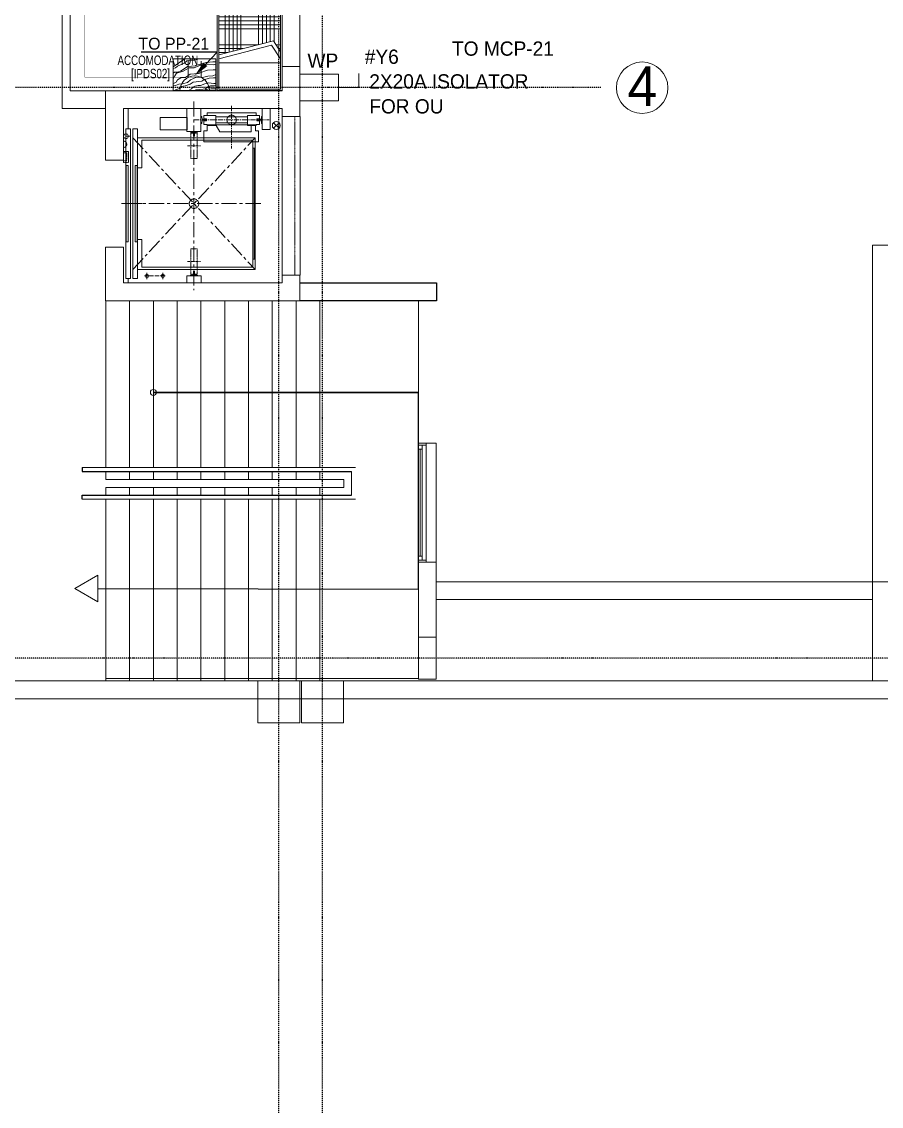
# Model space of a CAD drawing. Header units: metres. Extents: x 85953 to 212055, y -1481497 to -1363692.
# Drawn here: x 111770 to 122611, y -1402189 to -1388507 of the extents above; entities that cross this region are included whole.
import ezdxf
from ezdxf import colors
from ezdxf.entities.mleader import LeaderData, LeaderLine
from ezdxf.math import Vec2, Vec3

# ---------------------------------------------------------------- set-up
doc = ezdxf.new("R2010")
doc.units = ezdxf.units.M
for name, pattern in [('CENTERX2', [101.6, 63.5, -12.7, 12.7, -12.7]), ('DASHDOT', [25.4, 12.7, -6.35, 0, -6.35]), ('DASHED2', [0.375, 0.25, -0.125])]:
    doc.linetypes.add(name, pattern=pattern)
doc.layers.get('0').update_dxf_attribs({"lineweight": 0})
for name, color, linetype, lineweight in [('72_EGR_BASE_PRIMITIVE', 8, 'Continuous', 0), ('72_EGR_BASE_TEXT', 8, 'Continuous', 0), ('Aluminum', 8, 'Continuous', 0), ('Axis', 8, 'CENTERX2', 0), ('AxisBalloons_2', 8, 'Continuous', 0), ('Cabin', 8, 'Continuous', 0), ('Medical Equipment and Furniture', 8, 'Continuous', 0), ('Notes', 8, 'Continuous', 0), ('Proj', 8, 'Continuous', 0), ('Structure', 8, 'Continuous', 9), ('Tech', 8, 'DASHED2', 0), ('TEXT', 8, 'Continuous', 0), ('Walls', 8, 'Continuous', 0)]:
    doc.layers.add(name, color=color, linetype=linetype, lineweight=lineweight)
doc.layers.add('axes', color=8, linetype='Continuous')
for name, color, linetype, lineweight, true_color in [('E-POWR', 7, 'Continuous', 9, 0x487e3e), ('E-POWR-IDEN _1-100_', 7, 'Continuous', 9, 0x487e3e), ('E-PW', 7, 'Continuous', 9, 0x487e3e)]:
    doc.layers.add(name, color=color, linetype=linetype, lineweight=lineweight, true_color=true_color)
doc.styles.add('Optima_5', font='', dxfattribs={"height": 3.001645})
doc.styles.get("Standard").update_dxf_attribs({"font": 'GOTHIC.TTF'})
doc.styles.add('X3G_ENTITY_2587EA', font='swisscl.ttf', dxfattribs={"height": 200})
doc.styles.get('Optima_5').set_extended_font_data('Optima')

# ---------------------------------------------------------------- blocks, each defined once
blk = doc.blocks.new('GI-041_dwg_E-SKT2-3902840-GI-041')
at = {"layer": 'E-POWR'}
blk.add_line((0.198, 0), (-0.198, 0), dxfattribs=at)
at = {"layer": 'E-PW'}
for p, q in [((-0.088, 0.177), (-0.088, 0.394)), ((0.088, 0.177), (0.088, 0.394)), ((-0.147, 0), (0.147, 0))]:
    blk.add_line(p, q, dxfattribs=at)
blk.add_arc((0, 0), 0.197, 0.0142, 180.0142, dxfattribs=at)
blk = doc.blocks.new('GI-041_dwg__U120-3902841-GI-041')
at = {"layer": 'E-POWR', "flags": 128}
blk.add_lwpolyline([(-0.1145, 0), (0.1145, 0), (0.1145, 0.1572), (-0.1145, 0.1572)], close=True, dxfattribs=at)
blk.add_lwpolyline([(0.2354, 0.1613), (0.2354, 0.0786), (0.1145, 0.0786)], dxfattribs=at)
blk = doc.blocks.new('Bedside')
at = {"layer": 'Medical Equipment and Furniture'}
for p, q in [((-470528, -309418), (-470528, -308878)), ((-470528, -308878), (-470128, -308878)), ((-470128, -309418), (-470128, -308878)), ((-470528, -309418), (-470128, -309418))]:
    blk.add_line(p, q, dxfattribs=at)
for points in [[(-470528, -309025), (-470428, -308878)], [(-470528, -309204), (-470512, -309154), (-470512, -309095), (-470504, -309052), (-470475, -309017), (-470439, -308935), (-470417, -308908), (-470409, -308878)], [(-470461, -309418), (-470453, -309391), (-470461, -309322), (-470453, -309233), (-470417, -309144), (-470417, -309083), (-470390, -309037), (-470369, -308999), (-470348, -308921), (-470315, -308901), (-470277, -308879), (-470276, -308878)], [(-470377, -308980), (-470361, -308935), (-470361, -308895), (-470348, -308878)], [(-470330, -309418), (-470315, -309378), (-470310, -309315), (-470293, -309248), (-470299, -309172), (-470266, -309099), (-470233, -309059), (-470215, -308997), (-470212, -308952), (-470195, -308910), (-470188, -308886), (-470185, -308878)], [(-470294, -309036), (-470288, -308976), (-470263, -308935), (-470237, -308917), (-470220, -308883), (-470220, -308882)], [(-470212, -309094), (-470188, -309030), (-470182, -308982), (-470157, -308959), (-470139, -308910), (-470128, -308906)], [(-470492, -309418), (-470490, -309379), (-470485, -309295), (-470444, -309166), (-470440, -309162), (-470432, -309061), (-470377, -308980)], [(-470392, -309418), (-470390, -309385), (-470386, -309313), (-470355, -309216), (-470343, -309203), (-470334, -309096), (-470294, -309036)], [(-470220, -309418), (-470220, -309391), (-470226, -309327), (-470215, -309279), (-470195, -309223), (-470195, -309196), (-470185, -309154), (-470171, -309127), (-470150, -309109), (-470136, -309082), (-470128, -309055)], [(-470294, -309418), (-470291, -309413), (-470290, -309390), (-470287, -309332), (-470266, -309266), (-470246, -309243), (-470237, -309130), (-470211, -309092)], [(-470192, -309418), (-470190, -309396), (-470188, -309350), (-470177, -309316), (-470152, -309288), (-470147, -309258), (-470139, -309164), (-470128, -309148)], [(-470157, -309418), (-470153, -309411), (-470150, -309358), (-470148, -309317), (-470141, -309296), (-470128, -309281)]]:
    blk.add_lwpolyline(points, dxfattribs=at)
blk = doc.blocks.new('bed domestic1')
at = {"layer": 'Medical Equipment and Furniture'}
for p, q in [((-472128, -309435), (-470128, -309435)), ((-472128, -309435), (-472128, -310255)), ((-472108, -309455), (-470148, -309455)), ((-472108, -309455), (-472108, -310235)), ((-471908, -309455), (-471908, -310235)), ((-471858, -309455), (-471858, -310235)), ((-471808, -309455), (-471808, -310235)), ((-471758, -309455), (-471758, -310235)), ((-471708, -309455), (-471708, -310235)), ((-471508, -309455), (-471508, -310235)), ((-471458, -309455), (-471458, -310235)), ((-471408, -309455), (-471408, -310235)), ((-471358, -309455), (-471358, -310235)), ((-471308, -309455), (-471308, -310235)), ((-471108, -309455), (-471108, -310235)), ((-471058, -309455), (-471058, -310235)), ((-471008, -309455), (-471008, -310235)), ((-470958, -309455), (-470958, -310235)), ((-470908, -309455), (-470908, -310235)), ((-470579, -309455), (-470757, -310143)), ((-470708, -309455), (-470708, -309952)), ((-470528, -309455), (-470700, -310121)), ((-470658, -309455), (-470658, -309758)), ((-470608, -309455), (-470608, -309564)), ((-470478, -309455), (-470478, -310235)), ((-470148, -309455), (-470148, -310235)), ((-470128, -309435), (-470128, -310255)), ((-472108, -309535), (-470600, -309535)), ((-472108, -309585), (-470613, -309585)), ((-472108, -309635), (-470626, -309635)), ((-472108, -309685), (-470639, -309685)), ((-472108, -309735), (-470652, -309735)), ((-472108, -309955), (-470708, -309955)), ((-472108, -310005), (-470721, -310005)), ((-472108, -310055), (-470734, -310055)), ((-472108, -310105), (-470747, -310105)), ((-470618, -310235), (-470757, -310143)), ((-470528, -310235), (-470700, -310121)), ((-472128, -310255), (-470128, -310255)), ((-472108, -310155), (-470739, -310155)), ((-472108, -310235), (-470148, -310235)), ((-470708, -310176), (-470708, -310235)), ((-470658, -310209), (-470658, -310235))]:
    blk.add_line(p, q, dxfattribs=at)
blk = doc.blocks.new('T89_B')
at = {"layer": 'Cabin'}
for p, q in [((31, 8), (31, 4)), ((31, 4), (47, 4)), ((47, 4), (51, 44.5)), ((31, -8), (31, -4)), ((31, -4), (47, -4)), ((47, -4), (51, -44.5))]:
    blk.add_line(p, q, dxfattribs=at)
at = {"layer": 'Cabin', "ltscale": 5}
for points in [[(31, 8), (0, 8), (0, -8), (31, -8)], [(51, 44.5), (62, 44.5), (62, -44.5), (51, -44.5)]]:
    blk.add_lwpolyline(points, dxfattribs=at)
blk = doc.blocks.new('7e807e26-48c6-4c98-bc82-c6b7037a5399')
at = {"layer": '72_EGR_BASE_PRIMITIVE', "color": 251, "linetype": 'Continuous', "lineweight": -3, "true_color": 0x5f5f5f, "extrusion": (6.12324e-17, 1.7331e-17, -1)}
blk.add_lwpolyline([(-545.231, -174.635), (-549.275, -174.625), (-549.275, -177.108), (-545.931, -177.108), (-549.275, -177.108)], dxfattribs=at)
at = {"layer": '72_EGR_BASE_PRIMITIVE', "color": 251, "linetype": 'Continuous', "lineweight": -3, "true_color": 0x5f5f5f, "extrusion": (-6.12323e-17, -4.16357e-15, -1)}
blk.add_lwpolyline([(-545.031, -175.76), (-545.031, -175.81), (-548.431, -175.81)], dxfattribs=at)
at = {"layer": '72_EGR_BASE_PRIMITIVE', "color": 251, "linetype": 'Continuous', "lineweight": -3, "true_color": 0x5f5f5f, "extrusion": (-6.12323e-17, 4.16357e-15, -1)}
blk.add_lwpolyline([(-545.031, -176.16), (-545.031, -176.11), (-548.431, -176.11)], dxfattribs=at)
at = {"layer": '72_EGR_BASE_PRIMITIVE', "color": 251, "true_color": 0x5f5f5f}
for points in [[(545.331, -173.862, 0), (545.331, -173.469, 0)], [(545.631, -173.862, 0), (545.631, -173.469, 0)], [(545.931, -173.862, 0), (545.931, -173.469, 0)], [(546.231, -173.862, 0), (546.231, -173.469, 0)], [(546.531, -173.862, 0), (546.531, -173.469, 0)], [(546.831, -173.862, 0), (546.831, -173.469, 0)], [(547.131, -173.862, 0), (547.131, -173.469, 0)], [(547.431, -173.862, 0), (547.431, -173.469, 0)], [(547.731, -173.862, 0), (547.731, -173.469, 0)], [(548.031, -173.862, 0), (548.031, -173.469, 0)], [(545.331, -173.862, 0), (545.331, -175.76, 0)], [(545.631, -173.862, 0), (545.631, -175.76, 0)], [(545.931, -173.862, 0), (545.931, -175.76, 0)], [(546.231, -173.862, 0), (546.231, -175.76, 0)], [(546.531, -173.862, 0), (546.531, -175.76, 0)], [(546.831, -173.862, 0), (546.831, -175.76, 0)], [(547.131, -173.862, 0), (547.131, -175.76, 0)], [(547.431, -173.862, 0), (547.431, -175.76, 0)], [(547.731, -173.862, 0), (547.731, -175.76, 0)], [(548.031, -173.862, 0), (548.031, -175.76, 0)], [(548.331, -175.91, 0), (545.331, -175.91, 0)], [(548.331, -175.91, 0), (548.331, -176.01, 0)], [(548.431, -175.81, 0), (548.431, -176.11, 0)], [(548.331, -176.01, 0), (545.331, -176.01, 0)], [(545.331, -178.057, 0), (545.331, -176.16, 0)], [(545.631, -178.057, 0), (545.631, -176.16, 0)], [(545.931, -178.057, 0), (545.931, -176.16, 0)], [(546.231, -178.057, 0), (546.231, -176.16, 0)], [(546.531, -178.057, 0), (546.531, -176.16, 0)], [(546.831, -178.057, 0), (546.831, -176.16, 0)], [(547.131, -178.057, 0), (547.131, -176.16, 0)], [(547.431, -178.057, 0), (547.431, -176.16, 0)], [(547.731, -178.057, 0), (547.731, -176.16, 0)], [(548.031, -178.057, 0), (548.031, -176.16, 0)], [(545.331, -178.264, 0), (545.331, -177.871, 0)], [(545.631, -178.264, 0), (545.631, -177.871, 0)], [(545.931, -178.264, 0), (545.931, -177.871, 0)], [(546.231, -178.264, 0), (546.231, -177.871, 0)], [(546.531, -178.264, 0), (546.531, -177.871, 0)], [(546.831, -178.264, 0), (546.831, -177.871, 0)], [(547.131, -178.264, 0), (547.131, -177.871, 0)], [(547.431, -178.264, 0), (547.431, -177.871, 0)], [(547.731, -178.264, 0), (547.731, -177.871, 0)], [(548.031, -178.264, 0), (548.031, -177.871, 0)]]:
    blk.add_polyline3d(points, dxfattribs=at)
at = {"layer": 'Proj'}
for p, q in [((545.031, -175.76), (548.481, -175.76)), ((545.286, -175.76), (548.481, -175.76)), ((545.331, -175.81), (545.331, -175.91)), ((545.631, -175.81), (545.631, -175.91)), ((545.931, -175.81), (545.931, -175.91)), ((546.231, -175.81), (546.231, -175.91)), ((546.531, -175.81), (546.531, -175.91)), ((546.831, -175.81), (546.831, -175.91)), ((547.131, -175.81), (547.131, -175.91)), ((547.431, -175.81), (547.431, -175.91)), ((547.731, -175.81), (547.731, -175.91)), ((548.031, -175.81), (548.031, -175.91)), ((545.331, -176.11), (545.331, -176.01)), ((545.631, -176.11), (545.631, -176.01)), ((545.931, -176.11), (545.931, -176.01)), ((546.231, -176.11), (546.231, -176.01)), ((546.531, -176.11), (546.531, -176.01)), ((546.831, -176.11), (546.831, -176.01)), ((547.131, -176.11), (547.131, -176.01)), ((547.431, -176.11), (547.431, -176.01)), ((547.731, -176.11), (547.731, -176.01)), ((548.031, -176.11), (548.031, -176.01)), ((545.031, -176.16), (548.481, -176.16)), ((545.286, -176.16), (548.481, -176.16))]:
    blk.add_line(p, q, dxfattribs=at)
at = {"layer": 'Proj', "elevation": 0}
blk.add_lwpolyline([(544.939, -174.635), (545.231, -174.803), (545.231, -174.466)], close=True, dxfattribs=at)
at = {"layer": 'Proj'}
blk.add_circle((545.931, -177.108), 0.0375, dxfattribs=at)

msp = doc.modelspace()

# ---------------------------------------------------------------- linework, layer by layer
at = {"layer": '72_EGR_BASE_PRIMITIVE', "color": 251, "linetype": 'Continuous', "lineweight": -3, "true_color": 0x5f5f5f, "elevation": 2.3}
msp.add_lwpolyline([(115280.3, -1391802.7), (116999.4, -1391802.7), (116999.4, -1391802.7), (116999.4, -1392027.7), (115280.3, -1392027.7)], dxfattribs=at)
at = {"layer": '72_EGR_BASE_PRIMITIVE', "color": 251, "true_color": 0x5f5f5f}
for points in [[(122498.3, -1395572.7, -0.1), (116999.2, -1395572.7, 4.6)], [(122498.3, -1395797.7, -2.5), (116999.2, -1395797.7, 4.6)]]:
    msp.add_polyline3d(points, dxfattribs=at)
at = {"layer": 'Aluminum'}
for p, q in [((116772.1, -1393825.2, -0.1), (116772.1, -1395325.2, -0.1)), ((116872.1, -1393825.2, -0.1), (116872.1, -1395325.2, -0.1)), ((116872.1, -1393850.2, -0.1), (116772.1, -1393850.2, -0.1)), ((116822.1, -1393900.2, -0.1), (116772.1, -1393900.2, -0.1)), ((116797.1, -1395250.2, -0.1), (116797.1, -1393900.2, -0.1)), ((116822.1, -1393850.2, -0.1), (116822.1, -1395300.2, -0.1)), ((116822.1, -1395250.2, -0.1), (116772.1, -1395250.2, -0.1)), ((116872.1, -1395300.2, -0.1), (116772.1, -1395300.2, -0.1))]:
    msp.add_line(p, q, dxfattribs=at)
at = {"layer": 'axes', "linetype": 'DASHDOT'}
for p, q in [((115013.3, -1477267.4, -0.1), (115013.3, -1366741.8, -0.1)), ((115563.3, -1477267.4, -0.1), (115563.3, -1366741.8, -0.1)), ((119073.3, -1389337.7, 2.3), (95545.4, -1389337.7, 2.3)), ((178940.3, -1396537.7, 2.3), (95643.4, -1396537.7, 2.3))]:
    msp.add_line(p, q, dxfattribs=at)
at = {"layer": 'Axis', "ltscale": 3}
for p, q in [((113942.8, -1389512.7, -0.1), (113942.8, -1391892.7, -0.1)), ((113170.3, -1391633.7, -0.1), (114715.3, -1389971.7, -0.1)), ((113170.3, -1389971.7, -0.1), (114715.3, -1391633.7, -0.1)), ((113070.3, -1390802.7, -0.1), (114815.3, -1390802.7, -0.1))]:
    msp.add_line(p, q, dxfattribs=at)
at = {"layer": 'Axis'}
for p, q in [((114417.8, -1389566.7, -0.1), (114417.8, -1390106.7, -0.1)), ((113942.8, -1389746.7, -0.1), (114892.8, -1389746.7, -0.1))]:
    msp.add_line(p, q, dxfattribs=at)
at = {"layer": 'Axis', "ltscale": 0.498}
for p, q in [((113859.8, -1390071.7, -0.1), (114025.8, -1390071.7, -0.1)), ((113859.8, -1391533.7, -0.1), (114025.8, -1391533.7, -0.1))]:
    msp.add_line(p, q, dxfattribs=at)
at = {"layer": 'Axis', "ltscale": 0.78}
msp.add_line((113580.3, -1391713.7, -0.1), (113320.3, -1391713.7, -0.1), dxfattribs=at)
at = {"layer": 'Axis', "ltscale": 0.24}
for p, q in [((113350.3, -1391753.7, -0.1), (113350.3, -1391673.7, -0.1)), ((113550.3, -1391753.7, -0.1), (113550.3, -1391673.7, -0.1))]:
    msp.add_line(p, q, dxfattribs=at)
at = {"layer": 'Axis', "ltscale": 0.495}
msp.add_lwpolyline([(113195.3, -1390802.7), (113030.3, -1390802.7)], dxfattribs=at)
at = {"layer": 'Axis', "ltscale": 0.54}
msp.add_lwpolyline([(113290.3, -1390802.7), (113110.3, -1390802.7)], dxfattribs=at)
at = {"layer": 'AxisBalloons_2', "color": 1}
msp.add_circle((119594.2, -1389340.6, 2.3), 325, dxfattribs=at)
at = {"layer": 'Cabin'}
for p, q in [((113112.8, -1389602.7, -0.1), (113112.8, -1389857.7, -0.1)), ((113170.3, -1391747.7, -0.1), (113170.3, -1389857.7, -0.1)), ((113170.3, -1389857.7, -0.1), (113230.3, -1389857.7, -0.1)), ((113170.3, -1391747.7, -0.1), (113170.3, -1389857.7, -0.1)), ((113170.3, -1389857.7, -0.1), (113230.3, -1389857.7, -0.1)), ((113230.3, -1389857.7, -0.1), (113230.3, -1389971.7, -0.1)), ((113230.3, -1389857.7, -0.1), (113230.3, -1389971.7, -0.1)), ((113230.3, -1389971.7, -0.1), (114715.3, -1389971.7, -0.1)), ((113230.3, -1389971.7, -0.1), (114715.3, -1389971.7, -0.1)), ((113285.3, -1390002.7, -0.1), (114685.3, -1390002.7, -0.1)), ((113285.3, -1390352.7, -0.1), (113285.3, -1390002.7, -0.1)), ((114685.3, -1390002.7, -0.1), (114685.3, -1390802.7, -0.1)), ((114715.3, -1389971.7, -0.1), (114715.3, -1391633.7, -0.1)), ((114715.3, -1389971.7, -0.1), (114715.3, -1391633.7, -0.1)), ((113230.3, -1390352.7, -0.1), (113285.3, -1390352.7, -0.1)), ((114685.3, -1391602.7, -0.1), (114685.3, -1390802.7, -0.1)), ((113230.3, -1391252.7, -0.1), (113285.3, -1391252.7, -0.1)), ((113285.3, -1391252.7, -0.1), (113285.3, -1391602.7, -0.1)), ((113230.3, -1391633.7, -0.1), (113230.3, -1391747.7, -0.1)), ((114715.3, -1391633.7, -0.1), (113230.3, -1391633.7, -0.1)), ((113230.3, -1391633.7, -0.1), (113230.3, -1391747.7, -0.1)), ((114715.3, -1391633.7, -0.1), (113230.3, -1391633.7, -0.1)), ((113285.3, -1391602.7, -0.1), (114685.3, -1391602.7, -0.1)), ((113112.8, -1391802.7, -0.1), (113112.8, -1391747.7, -0.1)), ((113230.3, -1391747.7, -0.1), (113170.3, -1391747.7, -0.1)), ((113230.3, -1391747.7, -0.1), (113170.3, -1391747.7, -0.1))]:
    msp.add_line(p, q, dxfattribs=at)
at = {"layer": 'Cabin', "ltscale": 5}
for p, q in [((113517.8, -1389870.2, -0.1), (113517.8, -1389715.2, -0.1)), ((113517.8, -1389715.2, -0.1), (113857.8, -1389715.2, -0.1)), ((113857.8, -1389715.2, -0.1), (113857.8, -1389870.2, -0.1)), ((113857.8, -1389870.2, -0.1), (113517.8, -1389870.2, -0.1))]:
    msp.add_line(p, q, dxfattribs=at)
at = {"layer": 'Cabin', "elevation": -0.1}
for points in [[(114030.8, -1389890.7), (114030.8, -1389602.7), (113852.8, -1389602.7), (113852.8, -1389890.7)], [(114904.8, -1389866.7), (114904.8, -1389602.7), (114804.8, -1389602.7), (114804.8, -1389866.7)], [(114031.8, -1391802.7), (114031.8, -1391714.7), (113853.8, -1391714.7), (113853.8, -1391802.7)]]:
    msp.add_lwpolyline(points, close=True, dxfattribs=at).dxf.unprotected_set("ltscale", 0)
at = {"layer": 'Cabin'}
for points in [[(114065.8, -1389688.7), (114107.8, -1389688.7)], [(114065.8, -1389734.7), (114065.8, -1389688.7)], [(114099.8, -1389734.7), (114065.8, -1389734.7)], [(114099.8, -1389758.7), (114099.8, -1389734.7)], [(114107.8, -1389656.7), (114727.8, -1389656.7)], [(114107.8, -1389688.7), (114107.8, -1389656.7)], [(114617.8, -1389708.7), (114217.8, -1389708.7)], [(114727.8, -1389656.7), (114727.8, -1389688.7)], [(114727.8, -1389688.7), (114769.8, -1389688.7)], [(114735.8, -1389734.7), (114735.8, -1389758.7)], [(114769.8, -1389734.7), (114735.8, -1389734.7)], [(114769.8, -1389688.7), (114769.8, -1389734.7)], [(114065.8, -1389758.7), (114099.8, -1389758.7)], [(114065.8, -1389804.7), (114065.8, -1389758.7)], [(114107.8, -1389804.7), (114065.8, -1389804.7)], [(114107.8, -1389816.7), (114107.8, -1389804.7)], [(114107.8, -1389806.7), (114717.8, -1389806.7)], [(114107.8, -1389885.7), (114107.8, -1389806.7)], [(114222.8, -1389816.7), (114107.8, -1389816.7)], [(114617.8, -1389784.7), (114217.8, -1389784.7)], [(114267.8, -1389896.7), (114222.8, -1389816.7)], [(114662.8, -1389816.7), (114662.8, -1389896.7)], [(114727.8, -1389816.7), (114662.8, -1389816.7)], [(114717.8, -1389806.7), (114717.8, -1389885.7)], [(114727.8, -1389804.7), (114727.8, -1389816.7)], [(114769.8, -1389804.7), (114727.8, -1389804.7)], [(114735.8, -1389758.7), (114769.8, -1389758.7)], [(114769.8, -1389758.7), (114769.8, -1389804.7)], [(114067.8, -1389885.7), (114107.8, -1389885.7)], [(114067.8, -1390023.7), (114067.8, -1389885.7)], [(114662.8, -1389896.7), (114267.8, -1389896.7)], [(114717.8, -1389885.7), (114757.8, -1389885.7)], [(114757.8, -1389885.7), (114757.8, -1390023.7)], [(114757.8, -1390023.7), (114067.8, -1390023.7)], [(113113.8, -1390802.7), (113088.3, -1390802.7)], [(113201.3, -1390802.7), (113229.3, -1390802.7)]]:
    msp.add_lwpolyline(points, dxfattribs=at)
at = {"layer": 'Cabin', "ltscale": 5, "elevation": -0.1}
for points in [[(114107.8, -1389688.7), (114217.8, -1389688.7), (114217.8, -1389816.7), (114107.8, -1389816.7)], [(114727.8, -1389816.7), (114617.8, -1389816.7), (114617.8, -1389688.7), (114727.8, -1389688.7)]]:
    msp.add_lwpolyline(points, dxfattribs=at)
for points in [[(113140.3, -1391747.7), (113085.3, -1391747.7), (113085.3, -1389857.7), (113140.3, -1389857.7)], [(113230.3, -1391747.7), (113170.3, -1391747.7), (113170.3, -1389857.7), (113230.3, -1389857.7)], [(114685.3, -1390102.7), (114715.3, -1390102.7), (114715.3, -1391502.7), (114685.3, -1391502.7)], [(113110.8, -1391282.7), (113087.3, -1391282.7), (113087.3, -1390322.7), (113110.8, -1390322.7)], [(113228.3, -1391282.7), (113202.3, -1391282.7), (113202.3, -1390322.7), (113228.3, -1390322.7)]]:
    msp.add_lwpolyline(points, close=True, dxfattribs=at)
at = {"layer": 'Cabin', "ltscale": 4.200964}
msp.add_lwpolyline([(114700.3, -1391502.7), (114700.3, -1390102.7)], dxfattribs=at)
at = {"layer": 'Cabin'}
for centre in [(113350.3, -1391713.7, -0.1), (113550.3, -1391713.7, -0.1)]:
    msp.add_circle(centre, 20, dxfattribs=at)
at = {"layer": 'E-POWR', "const_width": 3, "elevation": -4.8}
msp.add_lwpolyline([(112564.9, -1378997.8), (112564.9, -1378395.6), (114713.8, -1378395.6), (114713.8, -1381831.6), (112564.9, -1381831.6), (112564.9, -1383646.3), (112280.3, -1383646.3), (112280.3, -1384426.4), (112564.9, -1384426.4), (112564.9, -1385627.6), (112280.3, -1385627.6), (112280.3, -1386380.7), (112564.9, -1386380.7), (112564.9, -1389206.5), (113972.7, -1389206.5)], dxfattribs=at)
at = {"layer": 'Proj'}
for p, q in [((115055.3, -1389702.7, -0.1), (115055.3, -1391702.7, -0.1)), ((115280.3, -1391702.7, -0.1), (115280.3, -1389702.7, -0.1)), ((116997.1, -1395325.2, -0.1), (116997.1, -1393825.2, -0.1)), ((122498.3, -1396822.7, -2.5), (122498.3, -1395542.7, -2.5)), ((122498.3, -1395572.7, -0.1), (166779.4, -1395572.7, 0.4)), ((100475.3, -1396822.7, 2.3), (173978.3, -1396822.7, -0.1)), ((101005.3, -1397047.7, -0.1), (173753.3, -1397047.7, -0.1))]:
    msp.add_line(p, q, dxfattribs=at)
for points, elevation in [([(122498.3, -1395572.7), (122498.3, -1391327.7), (144628.7, -1391327.7), (144628.7, -1395572.7)], -0.1), ([(116774.3, -1396792.7), (112830.3, -1396792.7)], 2.3)]:
    msp.add_lwpolyline(points, dxfattribs=dict(at, elevation=elevation))
at = {"layer": 'Structure', "elevation": -0.1}
for points in [[(115278.3, -1389072.7), (115053.3, -1389072.7), (115053.3, -1389377.7), (112828.3, -1389377.7)], [(112828.3, -1389377.7), (112828.3, -1390252.7), (113053.3, -1390252.7), (113053.3, -1389602.7), (115053.3, -1389602.7), (115053.3, -1389702.7), (115278.3, -1389702.7), (115278.3, -1389072.7)], [(112828.3, -1392027.7), (112828.3, -1391352.7), (113053.3, -1391352.7), (113053.3, -1391802.7), (115053.3, -1391802.7), (115053.3, -1391702.7), (115278.3, -1391702.7), (115278.3, -1392027.7), (112828.3, -1392027.7)]]:
    msp.add_lwpolyline(points, dxfattribs=at)
at = {"layer": 'Structure'}
for points, elevation in [([(116772.2, -1396802.7), (116997.2, -1396802.7), (116997.2, -1396272.7), (116772.2, -1396272.7)], -2.5), ([(114748.3, -1397352.7), (115278.3, -1397352.7), (115278.3, -1396822.7), (114748.3, -1396822.7)], -0.1), ([(115298.3, -1397352.7), (115828.3, -1397352.7), (115828.3, -1396822.7), (115298.3, -1396822.7)], -0.1)]:
    msp.add_lwpolyline(points, close=True, dxfattribs=dict(at, elevation=elevation))
at = {"layer": 'Tech', "ltscale": 0.48}
msp.add_line((113055.3, -1390092.7, -0.1), (113055.3, -1390012.7, -0.1), dxfattribs=at)
at = {"layer": 'Tech', "ltscale": 0.36}
msp.add_line((113085.3, -1389952.7, -0.1), (113145.3, -1389952.7, -0.1), dxfattribs=at)
at = {"layer": 'Tech', "ltscale": 5}
for p, q in [((113901.3, -1389911.7, -0.1), (113984.3, -1389911.7, -0.1)), ((113901.3, -1390231.7, -0.1), (113901.3, -1389911.7, -0.1)), ((113984.3, -1389911.7, -0.1), (113984.3, -1390231.7, -0.1)), ((113984.3, -1390231.7, -0.1), (113901.3, -1390231.7, -0.1)), ((113901.3, -1391373.7, -0.1), (113984.3, -1391373.7, -0.1)), ((113901.3, -1391693.7, -0.1), (113901.3, -1391373.7, -0.1)), ((113984.3, -1391373.7, -0.1), (113984.3, -1391693.7, -0.1)), ((113984.3, -1391693.7, -0.1), (113901.3, -1391693.7, -0.1))]:
    msp.add_line(p, q, dxfattribs=at)
at = {"layer": 'Tech', "ltscale": 9}
for p, q in [((113055.3, -1390142.7, -0.1), (113055.3, -1390282.7, -0.1)), ((113115.3, -1390142.7, -0.1), (113055.3, -1390142.7, -0.1)), ((113115.3, -1390282.7, -0.1), (113115.3, -1390142.7, -0.1)), ((113055.3, -1390162.7, -0.1), (113055.3, -1390262.7, -0.1)), ((113095.3, -1390162.7, -0.1), (113055.3, -1390162.7, -0.1)), ((113055.3, -1390262.7, -0.1), (113095.3, -1390262.7, -0.1)), ((113055.3, -1390282.7, -0.1), (113115.3, -1390282.7, -0.1)), ((113095.3, -1390262.7, -0.1), (113095.3, -1390162.7, -0.1))]:
    msp.add_line(p, q, dxfattribs=at)
at = {"layer": 'Tech', "ltscale": 15}
msp.add_lwpolyline([(115213.7, -1389702.7), (115213.7, -1391702.7)], dxfattribs=at)
at = {"layer": 'Tech', "ltscale": 5}
for centre in [(114417.8, -1389746.7, -0.1), (113942.8, -1390802.7, -0.1)]:
    msp.add_circle(centre, 60, dxfattribs=at)
at = {"layer": 'Tech'}
msp.add_circle((113085.3, -1389952.7, -0.1), 30, dxfattribs=at)
msp.add_arc((113055.3, -1390052.7, -0.1), 40, 270, 90, dxfattribs=at)
at = {"layer": 'Walls'}
for p, q in [((112280.3, -1387410.7, -0.1), (112280.3, -1389602.7, -0.1)), ((112380.3, -1389377.7, -0.1), (112380.3, -1387480.7, -0.1)), ((115053.3, -1388089.7, 1.7), (115053.3, -1389072.7, 3.5)), ((115278.3, -1388089.7, 1.7), (115278.3, -1389072.7, 2.3)), ((112830.3, -1389377.7, -0.1), (112380.3, -1389377.7, -0.1)), ((112830.3, -1389602.7, -0.1), (112280.3, -1389602.7, -0.1)), ((114951.2, -1389846.6, -0.1), (115011.2, -1389786.6, -0.1)), ((115011.2, -1389846.6, -0.1), (114951.2, -1389786.6, -0.1)), ((116772.2, -1393825.2, -1.3), (116772.2, -1392027.7, -1.3)), ((116772.1, -1393825.2, -0.1), (116997.1, -1393825.2, -0.1)), ((116772.2, -1395025.2, -1.3), (116772.2, -1396272.7, -2.5)), ((116997.2, -1395025.2, -2.5), (116997.2, -1396272.7, -2.5)), ((116772.1, -1395325.2, -0.1), (116997.1, -1395325.2, -0.1)), ((108080.3, -1396822.7, 2.3), (112280.3, -1396822.7, 2.3)), ((112505.3, -1396822.7, 2.3), (114750.3, -1396822.7, 2.3)), ((108080.3, -1397047.7, 2.3), (114750.3, -1397047.7, 2.3))]:
    msp.add_line(p, q, dxfattribs=at)
msp.add_circle((114981.2, -1389816.6, -0.1), 50, dxfattribs=at)

# ---------------------------------------------------------------- block references
at = {"xscale": -1000, "yscale": 1000, "zscale": 1000, "rotation": 180}
msp.add_blockref('7e807e26-48c6-4c98-bc82-c6b7037a5399', (-432500.3, -1570291.7, 2.3), dxfattribs=at)
at = {"layer": 'E-POWR', "extrusion": (0, 0, -1), "xscale": -947.6469886575187, "yscale": 947.6469886575187, "zscale": -947.6469886575187, "rotation": 0.007224581778100259}
msp.add_blockref('GI-041_dwg_E-SKT2-3902840-GI-041', (-113951.4, -1389377.7, 4.8), dxfattribs=at)
at = {"layer": 'E-POWR', "xscale": 2127.341102341351, "yscale": 2127.341102341351, "zscale": 2127.341102341351}
msp.add_blockref('GI-041_dwg__U120-3902841-GI-041', (115521.9, -1389504.9, -2.5), dxfattribs=at)
at = {"layer": 'Medical Equipment and Furniture', "xscale": -1, "rotation": 90}
for name in ['bed domestic1', 'Bedside']:
    msp.add_blockref(name, (-195199.3, -1859505.3, -0.1), dxfattribs=at)
at = {"layer": 'Notes', "xscale": -1}
for p, rotation in [((114092.8, -1389746.7, -0.1), 359.9999984647655), ((113942.8, -1389952.7, -0.1), 270)]:
    msp.add_blockref('T89_B', p, dxfattribs=dict(at, rotation=rotation))
at = {"layer": 'Notes'}
for p, rotation in [((114742.8, -1389746.7, -0.1), 359.9999984647655), ((113942.8, -1391652.7, -0.1), 270)]:
    msp.add_blockref('T89_B', p, dxfattribs=dict(at, rotation=rotation))

# ---------------------------------------------------------------- texts
at = {"layer": '72_EGR_BASE_TEXT', "char_height": 120, "style": 'X3G_ENTITY_2587EA'}
for s, insert, attachment_point in [('ACCOMODATION', (113487.7, -1389055.9, 2.3), 8), ('[IPDS02]', (113394.6, -1389102.3, 2.3), 2)]:
    msp.add_mtext(s, dxfattribs=dict(at, insert=insert, attachment_point=attachment_point))
at = {"layer": 'E-POWR', "char_height": 180.1, "attachment_point": 1, "rotation": 360, "line_spacing_factor": 1.047943, "style": 'Optima_5'}
for s, insert in [('TO MCP-21', (117197, -1388756.5)), ('#Y6', (116097, -1388859))]:
    msp.add_mtext(s, dxfattribs=dict(at, insert=insert))
at = {"layer": 'E-POWR-IDEN _1-100_', "attachment_point": 1, "rotation": 360, "line_spacing_factor": 1.047943, "style": 'Optima_5'}
for s, insert, char_height, width in [('WP', (115374.1, -1388908.6, 9.5), 180.1, 3.637978807091713e-12), ('2X20A ISOLATOR\\PFOR OU', (116153.4, -1389170.4, 4.7), 180.099, 2475.925)]:
    msp.add_mtext(s, dxfattribs=dict(at, insert=insert, char_height=char_height, width=width))
at = {"layer": 'TEXT', "insert": (119411.3, -1389071.7, 2.3), "char_height": 500, "attachment_point": 1}
msp.add_mtext_dynamic_manual_height_columns('4', width=1.122, gutter_width=1, heights=[0], dxfattribs=at)

# ---------------------------------------------------------------- leaders
at = {"layer": 'E-POWR'}
ml = msp.add_multileader_mtext('Standard', dxfattribs=at)
ml.set_content('TO PP-21', color=256)
ml.set_leader_properties()
ml.build(insert=Vec2(0, 0))
ml.multileader.update_dxf_attribs({"text_right_attachment_type": 6, "dogleg_length": 100, "arrow_head_size": 200})
ctx = ml.context
ctx.base_point, ctx.char_height, ctx.arrow_head_size, ctx.landing_gap_size, ctx.plane_origin = Vec3(113309, -1388786.5, -4.8), 150, 200, 0.09, Vec3(113997.4, -1390916.1, -4.8)
ctx.right_attachment, ctx.text_align_type = 6, 2
notes = []
notes.append((ctx, [(1, (1, 1, 0), (114234.4, -1388889.6, -4.8), (-1, 0), 100, [(0, [(113948.8, -1389190.8, -4.8)], 0, [])])]))
ctx.mtext.insert, ctx.mtext.width, ctx.mtext.alignment, ctx.mtext.flow_direction = Vec3(114134.3, -1388709.6, -4.8), 850.756, 3, 5
for ctx, leaders in notes:
    for number, flags, end, landing, length, lines in leaders:
        leader = LeaderData()
        leader.index, (leader.has_last_leader_line, leader.has_dogleg_vector, leader.attachment_direction) = number, flags
        leader.last_leader_point, leader.dogleg_vector, leader.dogleg_length = Vec3(end), Vec3(landing), length
        for number, points, colour, breaks in lines:
            line = LeaderLine()
            line.index, line.vertices, line.color, line.breaks = number, Vec3.list(points), colors.encode_raw_color(colour), breaks
            leader.lines.append(line)
        ctx.leaders.append(leader)

doc.saveas('drawing.dxf')
